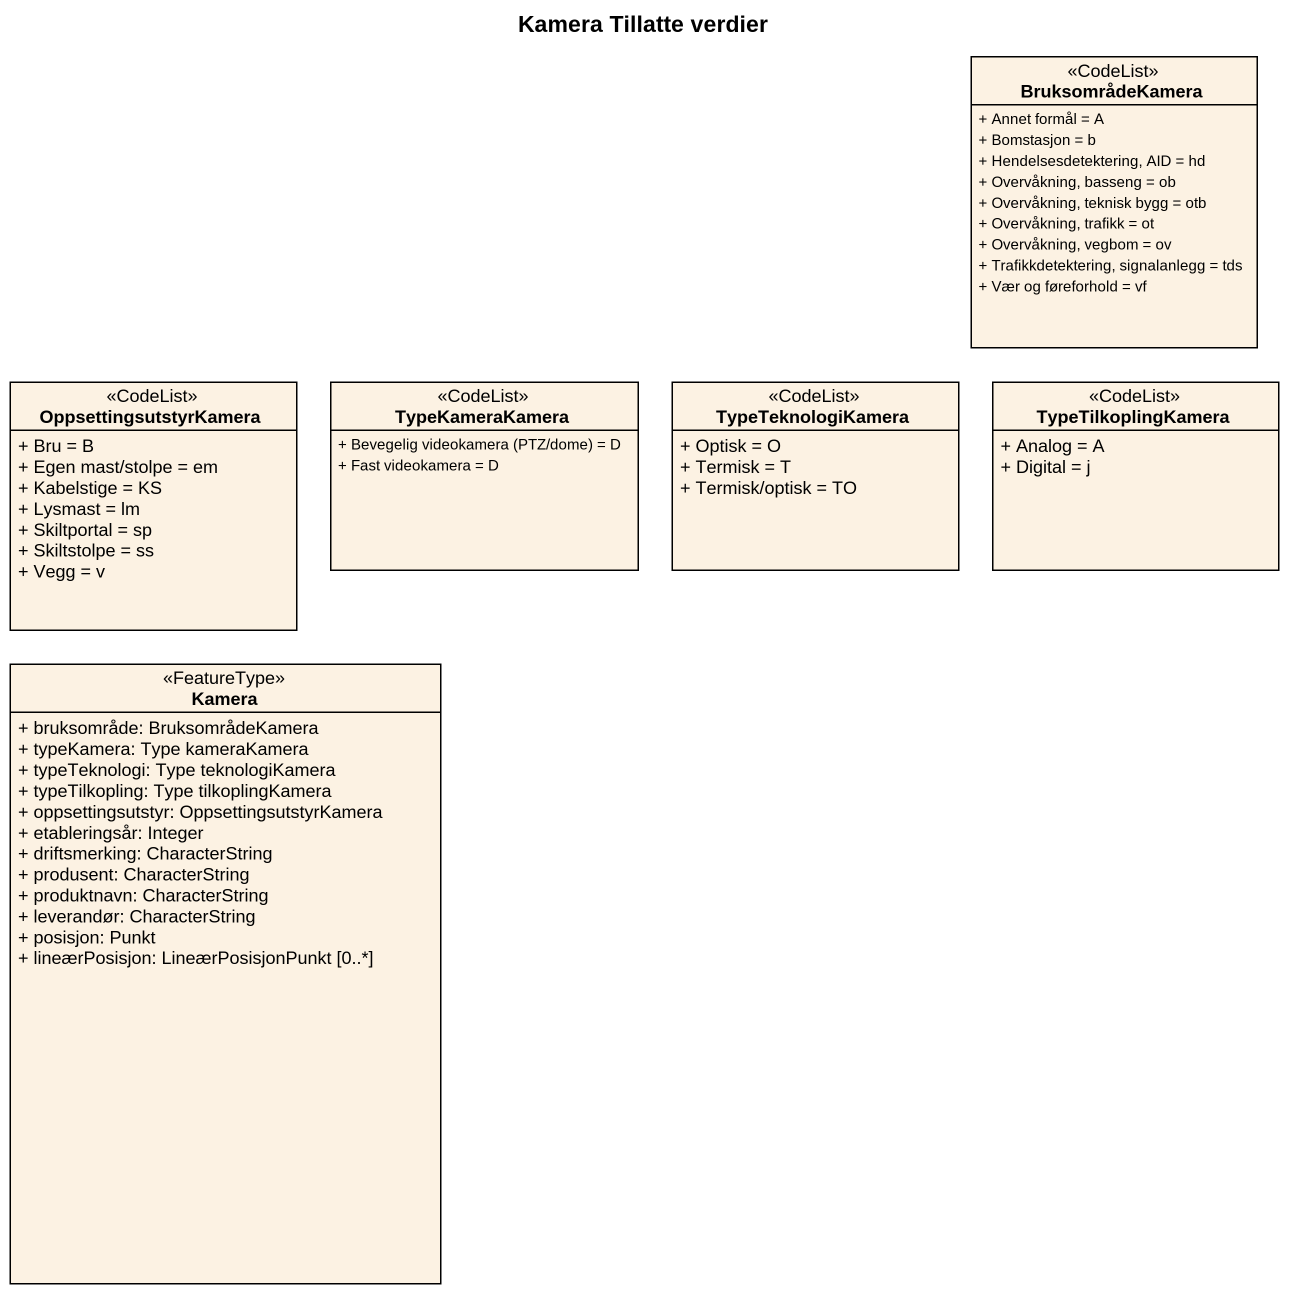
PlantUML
@startuml
title Kamera Tillatte verdier
hide circle
hide empty members
skinparam classAttributeIconSize 0
class BruksområdeKamera <<CodeList>> {
  + Annet formål = A
  + Bomstasjon = b
  + Hendelsesdetektering, AID = hd
  + Overvåkning, basseng = ob
  + Overvåkning, teknisk bygg = otb
  + Overvåkning, trafikk = ot
  + Overvåkning, vegbom = ov
  + Trafikkdetektering, signalanlegg = tds
  + Vær og føreforhold = vf
}
class OppsettingsutstyrKamera <<CodeList>> {
  + Bru = B
  + Egen mast/stolpe = em
  + Kabelstige = KS
  + Lysmast = lm
  + Skiltportal = sp
  + Skiltstolpe = ss
  + Vegg = v
}
class TypeKameraKamera <<CodeList>> {
  {field} + Bevegelig videokamera (PTZ/dome) = D
  + Fast videokamera = D
}
class TypeTeknologiKamera <<CodeList>> {
  + Optisk = O
  + Termisk = T
  + Termisk/optisk = TO
}
class TypeTilkoplingKamera <<CodeList>> {
  + Analog = A
  + Digital = j
}
class Kamera <<FeatureType>> {
  + bruksområde: BruksområdeKamera
  + typeKamera: Type kameraKamera
  + typeTeknologi: Type teknologiKamera
  + typeTilkopling: Type tilkoplingKamera
  + oppsettingsutstyr: OppsettingsutstyrKamera
  + etableringsår: Integer
  + driftsmerking: CharacterString
  + produsent: CharacterString
  + produktnavn: CharacterString
  + leverandør: CharacterString
  + posisjon: Punkt
  + lineærPosisjon: LineærPosisjonPunkt [0..*]
}
@enduml
